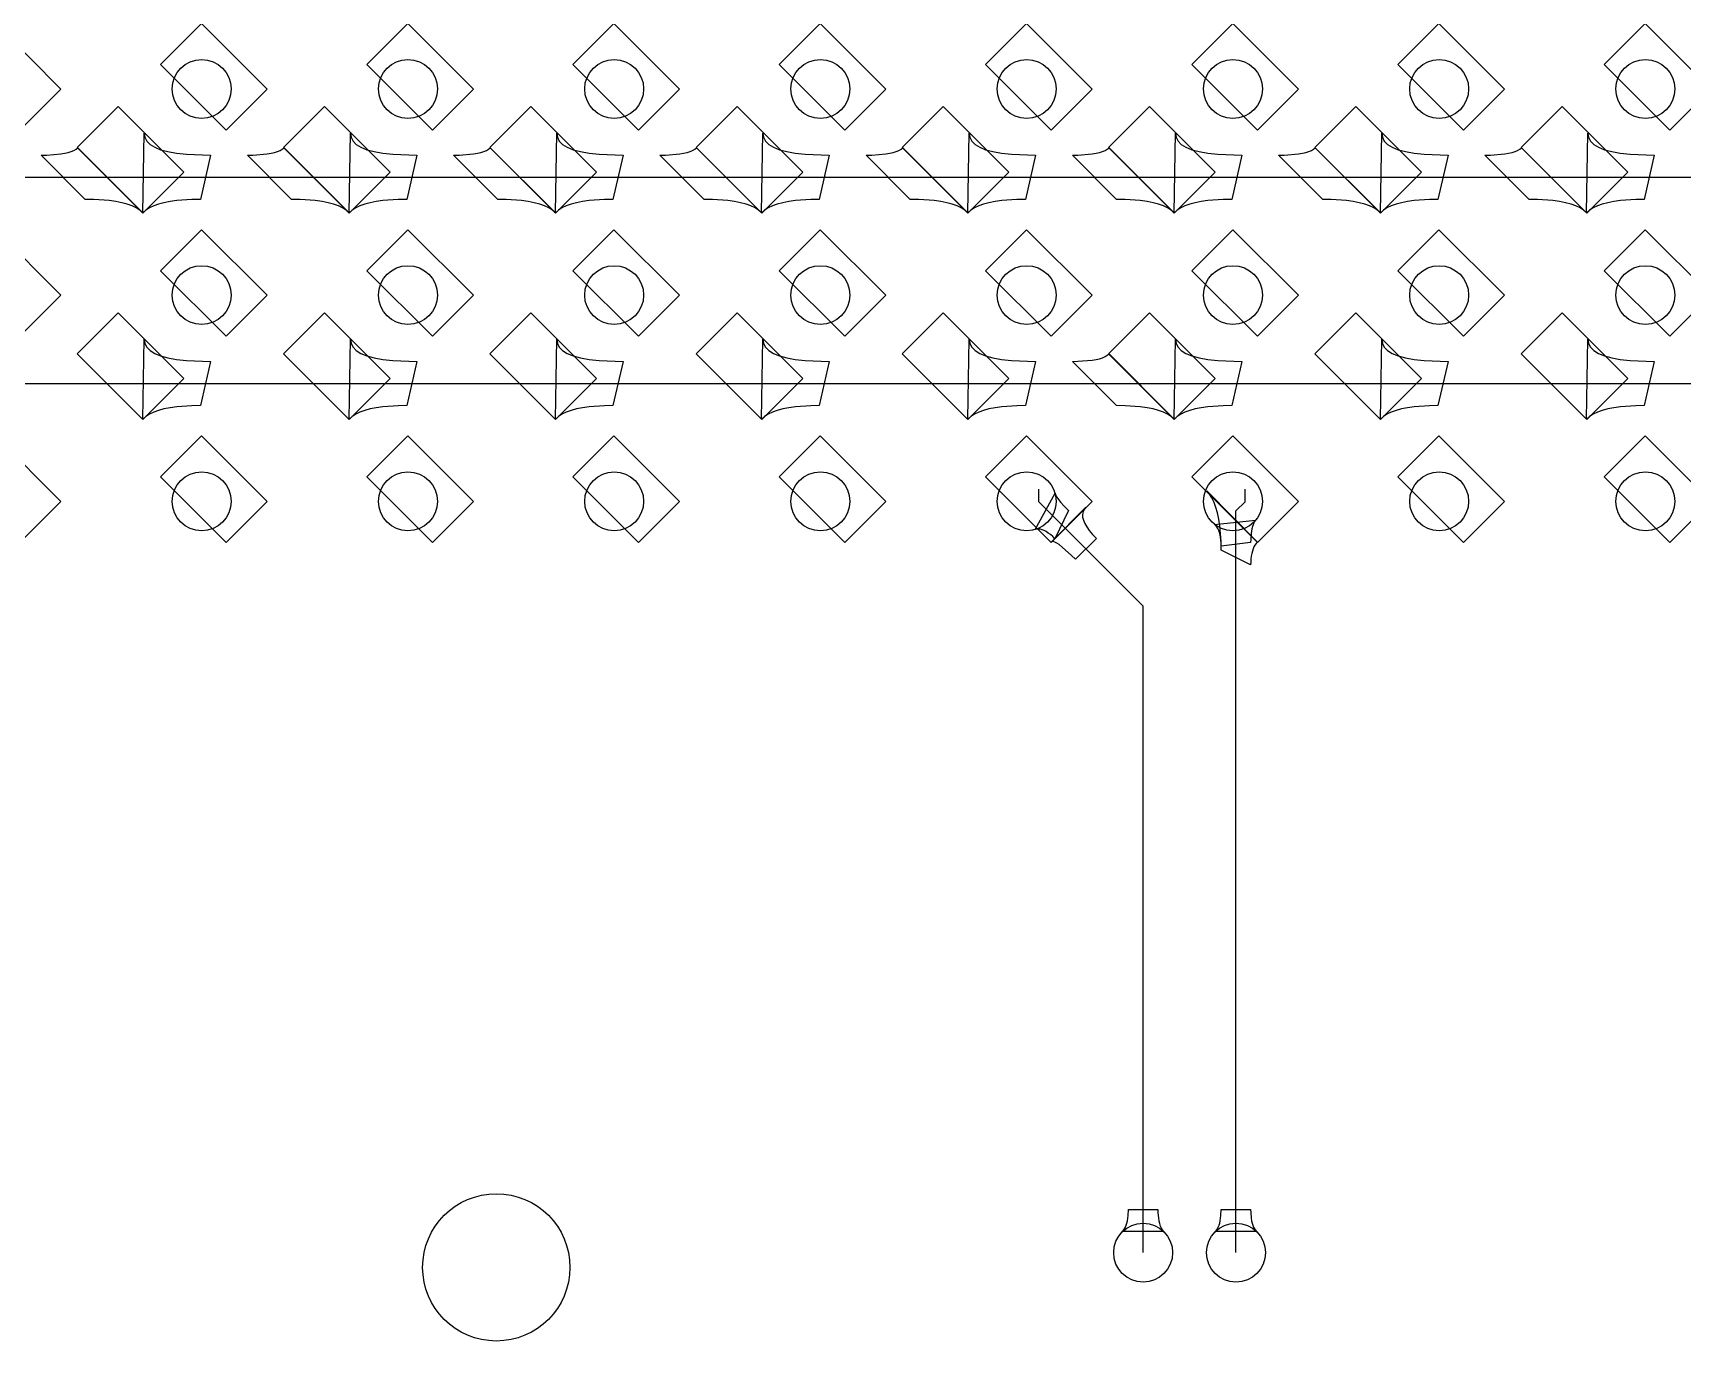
# Model space of a CAD drawing. Header units: inches. Extents: x 0.07 to 4.39, y 0.05 to 2.95.
# Drawn here: x 2.243 to 2.803, y 0.175 to 0.619 of the extents above; entities that cross this region are included whole.
import ezdxf

# ---------------------------------------------------------------- set-up
doc = ezdxf.new("R2010")
doc.units = ezdxf.units.IN
doc.header["$MEASUREMENT"] = 0
doc.layers.add('Top Layer', color=1, linetype='Continuous')

# ---------------------------------------------------------------- blocks, each defined once
blk = doc.blocks.new('0805_P_______________1099')
at = {"layer": 'Top Layer'}
for p, q in [((-0.03937, 0.01575), (-0.01969, 0.01575)), ((-0.03937, -0.01575), (-0.03937, 0.01575)), ((-0.01969, 0.01575), (-0.01969, -0.01575)), ((0.01969, 0.01575), (0.03937, 0.01575)), ((0.01969, -0.01575), (0.01969, 0.01575)), ((0.03937, 0.01575), (0.03937, -0.01575)), ((-0.01969, -0.01575), (-0.03937, -0.01575)), ((0.03937, -0.01575), (0.01969, -0.01575))]:
    blk.add_line(p, q, dxfattribs=at)
blk = doc.blocks.new('0805_P_______________1100')
at = {"layer": 'Top Layer'}
for p, q in [((-0.03937, 0.01575), (-0.01969, 0.01575)), ((-0.03937, -0.01575), (-0.03937, 0.01575)), ((-0.01969, 0.01575), (-0.01969, -0.01575)), ((0.01969, 0.01575), (0.03937, 0.01575)), ((0.01969, -0.01575), (0.01969, 0.01575)), ((0.03937, 0.01575), (0.03937, -0.01575)), ((-0.01969, -0.01575), (-0.03937, -0.01575)), ((0.03937, -0.01575), (0.01969, -0.01575))]:
    blk.add_line(p, q, dxfattribs=at)
blk = doc.blocks.new('0805_P_______________1101')
at = {"layer": 'Top Layer'}
for p, q in [((-0.03937, 0.01575), (-0.01969, 0.01575)), ((-0.03937, -0.01575), (-0.03937, 0.01575)), ((-0.01969, 0.01575), (-0.01969, -0.01575)), ((0.01969, 0.01575), (0.03937, 0.01575)), ((0.01969, -0.01575), (0.01969, 0.01575)), ((0.03937, 0.01575), (0.03937, -0.01575)), ((-0.01969, -0.01575), (-0.03937, -0.01575)), ((0.03937, -0.01575), (0.01969, -0.01575))]:
    blk.add_line(p, q, dxfattribs=at)
blk = doc.blocks.new('0805_P_______________1102')
at = {"layer": 'Top Layer'}
for p, q in [((-0.03937, 0.01575), (-0.01969, 0.01575)), ((-0.03937, -0.01575), (-0.03937, 0.01575)), ((-0.01969, 0.01575), (-0.01969, -0.01575)), ((0.01969, 0.01575), (0.03937, 0.01575)), ((0.01969, -0.01575), (0.01969, 0.01575)), ((0.03937, 0.01575), (0.03937, -0.01575)), ((-0.01969, -0.01575), (-0.03937, -0.01575)), ((0.03937, -0.01575), (0.01969, -0.01575))]:
    blk.add_line(p, q, dxfattribs=at)
blk = doc.blocks.new('0805_P_______________1103')
at = {"layer": 'Top Layer'}
for p, q in [((-0.03937, 0.01575), (-0.01969, 0.01575)), ((-0.03937, -0.01575), (-0.03937, 0.01575)), ((-0.01969, 0.01575), (-0.01969, -0.01575)), ((0.01969, 0.01575), (0.03937, 0.01575)), ((0.01969, -0.01575), (0.01969, 0.01575)), ((0.03937, 0.01575), (0.03937, -0.01575)), ((-0.01969, -0.01575), (-0.03937, -0.01575)), ((0.03937, -0.01575), (0.01969, -0.01575))]:
    blk.add_line(p, q, dxfattribs=at)
blk = doc.blocks.new('0805_P_______________1104')
at = {"layer": 'Top Layer'}
for p, q in [((-0.03937, 0.01575), (-0.01969, 0.01575)), ((-0.03937, -0.01575), (-0.03937, 0.01575)), ((-0.01969, 0.01575), (-0.01969, -0.01575)), ((0.01969, 0.01575), (0.03937, 0.01575)), ((0.01969, -0.01575), (0.01969, 0.01575)), ((0.03937, 0.01575), (0.03937, -0.01575)), ((-0.01969, -0.01575), (-0.03937, -0.01575)), ((0.03937, -0.01575), (0.01969, -0.01575))]:
    blk.add_line(p, q, dxfattribs=at)
blk = doc.blocks.new('0805_P_______________1105')
at = {"layer": 'Top Layer'}
for p, q in [((-0.03937, 0.01575), (-0.01969, 0.01575)), ((-0.03937, -0.01575), (-0.03937, 0.01575)), ((-0.01969, 0.01575), (-0.01969, -0.01575)), ((0.01969, 0.01575), (0.03937, 0.01575)), ((0.01969, -0.01575), (0.01969, 0.01575)), ((0.03937, 0.01575), (0.03937, -0.01575)), ((-0.01969, -0.01575), (-0.03937, -0.01575)), ((0.03937, -0.01575), (0.01969, -0.01575))]:
    blk.add_line(p, q, dxfattribs=at)
blk = doc.blocks.new('0805_P_______________1106')
at = {"layer": 'Top Layer'}
for p, q in [((-0.03937, 0.01575), (-0.01969, 0.01575)), ((-0.03937, -0.01575), (-0.03937, 0.01575)), ((-0.01969, 0.01575), (-0.01969, -0.01575)), ((0.01969, 0.01575), (0.03937, 0.01575)), ((0.01969, -0.01575), (0.01969, 0.01575)), ((0.03937, 0.01575), (0.03937, -0.01575)), ((-0.01969, -0.01575), (-0.03937, -0.01575)), ((0.03937, -0.01575), (0.01969, -0.01575))]:
    blk.add_line(p, q, dxfattribs=at)
blk = doc.blocks.new('0805_P_______________1107')
at = {"layer": 'Top Layer'}
for p, q in [((-0.03937, 0.01575), (-0.01969, 0.01575)), ((-0.03937, -0.01575), (-0.03937, 0.01575)), ((-0.01969, 0.01575), (-0.01969, -0.01575)), ((0.01969, 0.01575), (0.03937, 0.01575)), ((0.01969, -0.01575), (0.01969, 0.01575)), ((0.03937, 0.01575), (0.03937, -0.01575)), ((-0.01969, -0.01575), (-0.03937, -0.01575)), ((0.03937, -0.01575), (0.01969, -0.01575))]:
    blk.add_line(p, q, dxfattribs=at)
blk = doc.blocks.new('0805_P_______________1139')
at = {"layer": 'Top Layer'}
for p, q in [((-0.03937, 0.01575), (-0.01969, 0.01575)), ((-0.03937, -0.01575), (-0.03937, 0.01575)), ((-0.01969, 0.01575), (-0.01969, -0.01575)), ((0.01969, 0.01575), (0.03937, 0.01575)), ((0.01969, -0.01575), (0.01969, 0.01575)), ((0.03937, 0.01575), (0.03937, -0.01575)), ((-0.01969, -0.01575), (-0.03937, -0.01575)), ((0.03937, -0.01575), (0.01969, -0.01575))]:
    blk.add_line(p, q, dxfattribs=at)
blk = doc.blocks.new('0805_P_______________1140')
at = {"layer": 'Top Layer'}
for p, q in [((-0.03937, 0.01575), (-0.01969, 0.01575)), ((-0.03937, -0.01575), (-0.03937, 0.01575)), ((-0.01969, 0.01575), (-0.01969, -0.01575)), ((0.01969, 0.01575), (0.03937, 0.01575)), ((0.01969, -0.01575), (0.01969, 0.01575)), ((0.03937, 0.01575), (0.03937, -0.01575)), ((-0.01969, -0.01575), (-0.03937, -0.01575)), ((0.03937, -0.01575), (0.01969, -0.01575))]:
    blk.add_line(p, q, dxfattribs=at)
blk = doc.blocks.new('0805_P_______________1141')
at = {"layer": 'Top Layer'}
for p, q in [((-0.03937, 0.01575), (-0.01969, 0.01575)), ((-0.03937, -0.01575), (-0.03937, 0.01575)), ((-0.01969, 0.01575), (-0.01969, -0.01575)), ((0.01969, 0.01575), (0.03937, 0.01575)), ((0.01969, -0.01575), (0.01969, 0.01575)), ((0.03937, 0.01575), (0.03937, -0.01575)), ((-0.01969, -0.01575), (-0.03937, -0.01575)), ((0.03937, -0.01575), (0.01969, -0.01575))]:
    blk.add_line(p, q, dxfattribs=at)
blk = doc.blocks.new('0805_P_______________1142')
at = {"layer": 'Top Layer'}
for p, q in [((-0.03937, 0.01575), (-0.01969, 0.01575)), ((-0.03937, -0.01575), (-0.03937, 0.01575)), ((-0.01969, 0.01575), (-0.01969, -0.01575)), ((0.01969, 0.01575), (0.03937, 0.01575)), ((0.01969, -0.01575), (0.01969, 0.01575)), ((0.03937, 0.01575), (0.03937, -0.01575)), ((-0.01969, -0.01575), (-0.03937, -0.01575)), ((0.03937, -0.01575), (0.01969, -0.01575))]:
    blk.add_line(p, q, dxfattribs=at)
blk = doc.blocks.new('0805_P_______________1143')
at = {"layer": 'Top Layer'}
for p, q in [((-0.03937, 0.01575), (-0.01969, 0.01575)), ((-0.03937, -0.01575), (-0.03937, 0.01575)), ((-0.01969, 0.01575), (-0.01969, -0.01575)), ((0.01969, 0.01575), (0.03937, 0.01575)), ((0.01969, -0.01575), (0.01969, 0.01575)), ((0.03937, 0.01575), (0.03937, -0.01575)), ((-0.01969, -0.01575), (-0.03937, -0.01575)), ((0.03937, -0.01575), (0.01969, -0.01575))]:
    blk.add_line(p, q, dxfattribs=at)
blk = doc.blocks.new('0805_P_______________1144')
at = {"layer": 'Top Layer'}
for p, q in [((-0.03937, 0.01575), (-0.01969, 0.01575)), ((-0.03937, -0.01575), (-0.03937, 0.01575)), ((-0.01969, 0.01575), (-0.01969, -0.01575)), ((0.01969, 0.01575), (0.03937, 0.01575)), ((0.01969, -0.01575), (0.01969, 0.01575)), ((0.03937, 0.01575), (0.03937, -0.01575)), ((-0.01969, -0.01575), (-0.03937, -0.01575)), ((0.03937, -0.01575), (0.01969, -0.01575))]:
    blk.add_line(p, q, dxfattribs=at)
blk = doc.blocks.new('0805_P_______________1145')
at = {"layer": 'Top Layer'}
for p, q in [((-0.03937, 0.01575), (-0.01969, 0.01575)), ((-0.03937, -0.01575), (-0.03937, 0.01575)), ((-0.01969, 0.01575), (-0.01969, -0.01575)), ((0.01969, 0.01575), (0.03937, 0.01575)), ((0.01969, -0.01575), (0.01969, 0.01575)), ((0.03937, 0.01575), (0.03937, -0.01575)), ((-0.01969, -0.01575), (-0.03937, -0.01575)), ((0.03937, -0.01575), (0.01969, -0.01575))]:
    blk.add_line(p, q, dxfattribs=at)
blk = doc.blocks.new('0805_P_______________1146')
at = {"layer": 'Top Layer'}
for p, q in [((-0.03937, 0.01575), (-0.01969, 0.01575)), ((-0.03937, -0.01575), (-0.03937, 0.01575)), ((-0.01969, 0.01575), (-0.01969, -0.01575)), ((0.01969, 0.01575), (0.03937, 0.01575)), ((0.01969, -0.01575), (0.01969, 0.01575)), ((0.03937, 0.01575), (0.03937, -0.01575)), ((-0.01969, -0.01575), (-0.03937, -0.01575)), ((0.03937, -0.01575), (0.01969, -0.01575))]:
    blk.add_line(p, q, dxfattribs=at)
blk = doc.blocks.new('0805_P_______________1147')
at = {"layer": 'Top Layer'}
for p, q in [((-0.03937, 0.01575), (-0.01969, 0.01575)), ((-0.03937, -0.01575), (-0.03937, 0.01575)), ((-0.01969, 0.01575), (-0.01969, -0.01575)), ((0.01969, 0.01575), (0.03937, 0.01575)), ((0.01969, -0.01575), (0.01969, 0.01575)), ((0.03937, 0.01575), (0.03937, -0.01575)), ((-0.01969, -0.01575), (-0.03937, -0.01575)), ((0.03937, -0.01575), (0.01969, -0.01575))]:
    blk.add_line(p, q, dxfattribs=at)
blk = doc.blocks.new('0805_P_______________1179')
at = {"layer": 'Top Layer'}
for p, q in [((-0.03937, 0.01575), (-0.01969, 0.01575)), ((-0.03937, -0.01575), (-0.03937, 0.01575)), ((-0.01969, 0.01575), (-0.01969, -0.01575)), ((0.01969, 0.01575), (0.03937, 0.01575)), ((0.01969, -0.01575), (0.01969, 0.01575)), ((0.03937, 0.01575), (0.03937, -0.01575)), ((-0.01969, -0.01575), (-0.03937, -0.01575)), ((0.03937, -0.01575), (0.01969, -0.01575))]:
    blk.add_line(p, q, dxfattribs=at)
blk = doc.blocks.new('0805_P_______________1180')
at = {"layer": 'Top Layer'}
for p, q in [((-0.03937, 0.01575), (-0.01969, 0.01575)), ((-0.03937, -0.01575), (-0.03937, 0.01575)), ((-0.01969, 0.01575), (-0.01969, -0.01575)), ((0.01969, 0.01575), (0.03937, 0.01575)), ((0.01969, -0.01575), (0.01969, 0.01575)), ((0.03937, 0.01575), (0.03937, -0.01575)), ((-0.01969, -0.01575), (-0.03937, -0.01575)), ((0.03937, -0.01575), (0.01969, -0.01575))]:
    blk.add_line(p, q, dxfattribs=at)
blk = doc.blocks.new('0805_P_______________1181')
at = {"layer": 'Top Layer'}
for p, q in [((-0.03937, 0.01575), (-0.01969, 0.01575)), ((-0.03937, -0.01575), (-0.03937, 0.01575)), ((-0.01969, 0.01575), (-0.01969, -0.01575)), ((0.01969, 0.01575), (0.03937, 0.01575)), ((0.01969, -0.01575), (0.01969, 0.01575)), ((0.03937, 0.01575), (0.03937, -0.01575)), ((-0.01969, -0.01575), (-0.03937, -0.01575)), ((0.03937, -0.01575), (0.01969, -0.01575))]:
    blk.add_line(p, q, dxfattribs=at)
blk = doc.blocks.new('0805_P_______________1182')
at = {"layer": 'Top Layer'}
for p, q in [((-0.03937, 0.01575), (-0.01969, 0.01575)), ((-0.03937, -0.01575), (-0.03937, 0.01575)), ((-0.01969, 0.01575), (-0.01969, -0.01575)), ((0.01969, 0.01575), (0.03937, 0.01575)), ((0.01969, -0.01575), (0.01969, 0.01575)), ((0.03937, 0.01575), (0.03937, -0.01575)), ((-0.01969, -0.01575), (-0.03937, -0.01575)), ((0.03937, -0.01575), (0.01969, -0.01575))]:
    blk.add_line(p, q, dxfattribs=at)
blk = doc.blocks.new('0805_P_______________1183')
at = {"layer": 'Top Layer'}
for p, q in [((-0.03937, 0.01575), (-0.01969, 0.01575)), ((-0.03937, -0.01575), (-0.03937, 0.01575)), ((-0.01969, 0.01575), (-0.01969, -0.01575)), ((0.01969, 0.01575), (0.03937, 0.01575)), ((0.01969, -0.01575), (0.01969, 0.01575)), ((0.03937, 0.01575), (0.03937, -0.01575)), ((-0.01969, -0.01575), (-0.03937, -0.01575)), ((0.03937, -0.01575), (0.01969, -0.01575))]:
    blk.add_line(p, q, dxfattribs=at)
blk = doc.blocks.new('0805_P_______________1184')
at = {"layer": 'Top Layer'}
for p, q in [((-0.03937, 0.01575), (-0.01969, 0.01575)), ((-0.03937, -0.01575), (-0.03937, 0.01575)), ((-0.01969, 0.01575), (-0.01969, -0.01575)), ((0.01969, 0.01575), (0.03937, 0.01575)), ((0.01969, -0.01575), (0.01969, 0.01575)), ((0.03937, 0.01575), (0.03937, -0.01575)), ((-0.01969, -0.01575), (-0.03937, -0.01575)), ((0.03937, -0.01575), (0.01969, -0.01575))]:
    blk.add_line(p, q, dxfattribs=at)
blk = doc.blocks.new('0805_P_______________1185')
at = {"layer": 'Top Layer'}
for p, q in [((-0.03937, 0.01575), (-0.01969, 0.01575)), ((-0.03937, -0.01575), (-0.03937, 0.01575)), ((-0.01969, 0.01575), (-0.01969, -0.01575)), ((0.01969, 0.01575), (0.03937, 0.01575)), ((0.01969, -0.01575), (0.01969, 0.01575)), ((0.03937, 0.01575), (0.03937, -0.01575)), ((-0.01969, -0.01575), (-0.03937, -0.01575)), ((0.03937, -0.01575), (0.01969, -0.01575))]:
    blk.add_line(p, q, dxfattribs=at)
blk = doc.blocks.new('0805_P_______________1186')
at = {"layer": 'Top Layer'}
for p, q in [((-0.03937, 0.01575), (-0.01969, 0.01575)), ((-0.03937, -0.01575), (-0.03937, 0.01575)), ((-0.01969, 0.01575), (-0.01969, -0.01575)), ((0.01969, 0.01575), (0.03937, 0.01575)), ((0.01969, -0.01575), (0.01969, 0.01575)), ((0.03937, 0.01575), (0.03937, -0.01575)), ((-0.01969, -0.01575), (-0.03937, -0.01575)), ((0.03937, -0.01575), (0.01969, -0.01575))]:
    blk.add_line(p, q, dxfattribs=at)
blk = doc.blocks.new('0805_P_______________1187')
at = {"layer": 'Top Layer'}
for p, q in [((-0.03937, 0.01575), (-0.01969, 0.01575)), ((-0.03937, -0.01575), (-0.03937, 0.01575)), ((-0.01969, 0.01575), (-0.01969, -0.01575)), ((0.01969, 0.01575), (0.03937, 0.01575)), ((0.01969, -0.01575), (0.01969, 0.01575)), ((0.03937, 0.01575), (0.03937, -0.01575)), ((-0.01969, -0.01575), (-0.03937, -0.01575)), ((0.03937, -0.01575), (0.01969, -0.01575))]:
    blk.add_line(p, q, dxfattribs=at)

msp = doc.modelspace()

# ---------------------------------------------------------------- linework, layer by layer
at = {"layer": 'Top Layer'}
for p, q in [((2.28005, 0.55795), (2.28051, 0.585)), ((2.28051, 0.585), (2.28071, 0.58357)), ((2.28071, 0.58357), (2.28137, 0.5823)), ((2.35005, 0.55795), (2.35051, 0.585)), ((2.35051, 0.585), (2.35071, 0.58357)), ((2.35071, 0.58357), (2.35137, 0.5823)), ((2.42005, 0.55795), (2.42051, 0.585)), ((2.42051, 0.585), (2.42071, 0.58357)), ((2.42071, 0.58357), (2.42137, 0.5823)), ((2.49005, 0.55795), (2.49051, 0.585)), ((2.49051, 0.585), (2.49071, 0.58357)), ((2.49071, 0.58357), (2.49137, 0.5823)), ((2.56005, 0.55795), (2.56051, 0.585)), ((2.56051, 0.585), (2.56071, 0.58357)), ((2.56071, 0.58357), (2.56137, 0.5823)), ((2.63005, 0.55795), (2.63051, 0.585)), ((2.63051, 0.585), (2.63071, 0.58357)), ((2.63071, 0.58357), (2.63137, 0.5823)), ((2.70005, 0.55795), (2.70051, 0.585)), ((2.70051, 0.585), (2.70071, 0.58357)), ((2.70071, 0.58357), (2.70137, 0.5823)), ((2.77005, 0.55795), (2.77051, 0.585)), ((2.77051, 0.585), (2.77071, 0.58357)), ((2.77071, 0.58357), (2.77137, 0.5823)), ((2.24551, 0.5775), (2.24741, 0.57753)), ((2.26051, 0.5625), (2.24551, 0.5775)), ((2.24741, 0.57753), (2.25225, 0.57791)), ((2.25225, 0.57791), (2.25356, 0.57814)), ((2.25356, 0.57814), (2.25474, 0.57842)), ((2.25474, 0.57842), (2.25576, 0.57875)), ((2.25576, 0.57875), (2.25664, 0.57914)), ((2.25664, 0.57914), (2.25737, 0.57957)), ((2.25737, 0.57957), (2.25795, 0.58005)), ((2.25795, 0.58005), (2.28005, 0.55795)), ((2.28137, 0.5823), (2.28248, 0.58117)), ((2.28248, 0.58117), (2.28405, 0.5802)), ((2.28405, 0.5802), (2.28607, 0.57937)), ((2.28607, 0.57937), (2.28855, 0.5787)), ((2.28855, 0.5787), (2.29148, 0.57817)), ((2.29148, 0.57817), (2.29487, 0.5778)), ((2.29487, 0.5778), (2.30301, 0.5775)), ((2.30301, 0.5775), (2.2996, 0.5625)), ((2.31551, 0.5775), (2.31741, 0.57753)), ((2.33051, 0.5625), (2.31551, 0.5775)), ((2.31741, 0.57753), (2.32225, 0.57791)), ((2.32225, 0.57791), (2.32356, 0.57814)), ((2.32356, 0.57814), (2.32474, 0.57842)), ((2.32474, 0.57842), (2.32576, 0.57875)), ((2.32576, 0.57875), (2.32664, 0.57914)), ((2.32664, 0.57914), (2.32737, 0.57957)), ((2.32737, 0.57957), (2.32795, 0.58005)), ((2.32795, 0.58005), (2.35005, 0.55795)), ((2.35137, 0.5823), (2.35248, 0.58117)), ((2.35248, 0.58117), (2.35405, 0.5802)), ((2.35405, 0.5802), (2.35607, 0.57937)), ((2.35607, 0.57937), (2.35855, 0.5787)), ((2.35855, 0.5787), (2.36148, 0.57817)), ((2.36148, 0.57817), (2.36487, 0.5778)), ((2.36487, 0.5778), (2.37301, 0.5775)), ((2.37301, 0.5775), (2.3696, 0.5625)), ((2.38551, 0.5775), (2.38741, 0.57753)), ((2.40051, 0.5625), (2.38551, 0.5775)), ((2.38741, 0.57753), (2.39225, 0.57791)), ((2.39225, 0.57791), (2.39356, 0.57814)), ((2.39356, 0.57814), (2.39474, 0.57842)), ((2.39474, 0.57842), (2.39576, 0.57875)), ((2.39576, 0.57875), (2.39664, 0.57914)), ((2.39664, 0.57914), (2.39737, 0.57957)), ((2.39737, 0.57957), (2.39795, 0.58005)), ((2.39795, 0.58005), (2.42005, 0.55795)), ((2.42137, 0.5823), (2.42248, 0.58117)), ((2.42248, 0.58117), (2.42405, 0.5802)), ((2.42405, 0.5802), (2.42607, 0.57937)), ((2.42607, 0.57937), (2.42855, 0.5787)), ((2.42855, 0.5787), (2.43148, 0.57817)), ((2.43148, 0.57817), (2.43487, 0.5778)), ((2.43487, 0.5778), (2.44301, 0.5775)), ((2.44301, 0.5775), (2.4396, 0.5625)), ((2.45551, 0.5775), (2.45741, 0.57753)), ((2.47051, 0.5625), (2.45551, 0.5775)), ((2.45741, 0.57753), (2.46225, 0.57791)), ((2.46225, 0.57791), (2.46356, 0.57814)), ((2.46356, 0.57814), (2.46474, 0.57842)), ((2.46474, 0.57842), (2.46576, 0.57875)), ((2.46576, 0.57875), (2.46664, 0.57914)), ((2.46664, 0.57914), (2.46737, 0.57957)), ((2.46737, 0.57957), (2.46795, 0.58005)), ((2.46795, 0.58005), (2.49005, 0.55795)), ((2.49137, 0.5823), (2.49248, 0.58117)), ((2.49248, 0.58117), (2.49405, 0.5802)), ((2.49405, 0.5802), (2.49607, 0.57937)), ((2.49607, 0.57937), (2.49855, 0.5787)), ((2.49855, 0.5787), (2.50148, 0.57817)), ((2.50148, 0.57817), (2.50487, 0.5778)), ((2.50487, 0.5778), (2.51301, 0.5775)), ((2.51301, 0.5775), (2.5096, 0.5625)), ((2.52551, 0.5775), (2.52741, 0.57753)), ((2.54051, 0.5625), (2.52551, 0.5775)), ((2.52741, 0.57753), (2.53225, 0.57791)), ((2.53225, 0.57791), (2.53356, 0.57814)), ((2.53356, 0.57814), (2.53474, 0.57842)), ((2.53474, 0.57842), (2.53576, 0.57875)), ((2.53576, 0.57875), (2.53664, 0.57914)), ((2.53664, 0.57914), (2.53737, 0.57957)), ((2.53737, 0.57957), (2.53795, 0.58005)), ((2.53795, 0.58005), (2.56005, 0.55795)), ((2.56137, 0.5823), (2.56248, 0.58117)), ((2.56248, 0.58117), (2.56405, 0.5802)), ((2.56405, 0.5802), (2.56607, 0.57937)), ((2.56607, 0.57937), (2.56855, 0.5787)), ((2.56855, 0.5787), (2.57148, 0.57817)), ((2.57148, 0.57817), (2.57487, 0.5778)), ((2.57487, 0.5778), (2.58301, 0.5775)), ((2.58301, 0.5775), (2.5796, 0.5625)), ((2.59551, 0.5775), (2.59741, 0.57753)), ((2.61051, 0.5625), (2.59551, 0.5775)), ((2.59741, 0.57753), (2.60225, 0.57791)), ((2.60225, 0.57791), (2.60356, 0.57814)), ((2.60356, 0.57814), (2.60474, 0.57842)), ((2.60474, 0.57842), (2.60576, 0.57875)), ((2.60576, 0.57875), (2.60664, 0.57914)), ((2.60664, 0.57914), (2.60737, 0.57957)), ((2.60737, 0.57957), (2.60795, 0.58005)), ((2.60795, 0.58005), (2.63005, 0.55795)), ((2.63137, 0.5823), (2.63248, 0.58117)), ((2.63248, 0.58117), (2.63405, 0.5802)), ((2.63405, 0.5802), (2.63607, 0.57937)), ((2.63607, 0.57937), (2.63855, 0.5787)), ((2.63855, 0.5787), (2.64148, 0.57817)), ((2.64148, 0.57817), (2.64487, 0.5778)), ((2.64487, 0.5778), (2.65301, 0.5775)), ((2.65301, 0.5775), (2.6496, 0.5625)), ((2.66551, 0.5775), (2.66741, 0.57753)), ((2.68051, 0.5625), (2.66551, 0.5775)), ((2.66741, 0.57753), (2.67225, 0.57791)), ((2.67225, 0.57791), (2.67356, 0.57814)), ((2.67356, 0.57814), (2.67474, 0.57842)), ((2.67474, 0.57842), (2.67576, 0.57875)), ((2.67576, 0.57875), (2.67664, 0.57914)), ((2.67664, 0.57914), (2.67737, 0.57957)), ((2.67737, 0.57957), (2.67795, 0.58005)), ((2.67795, 0.58005), (2.70005, 0.55795)), ((2.70137, 0.5823), (2.70248, 0.58117)), ((2.70248, 0.58117), (2.70405, 0.5802)), ((2.70405, 0.5802), (2.70607, 0.57937)), ((2.70607, 0.57937), (2.70855, 0.5787)), ((2.70855, 0.5787), (2.71148, 0.57817)), ((2.71148, 0.57817), (2.71487, 0.5778)), ((2.71487, 0.5778), (2.72301, 0.5775)), ((2.72301, 0.5775), (2.7196, 0.5625)), ((2.73551, 0.5775), (2.73741, 0.57753)), ((2.75051, 0.5625), (2.73551, 0.5775)), ((2.73741, 0.57753), (2.74225, 0.57791)), ((2.74225, 0.57791), (2.74356, 0.57814)), ((2.74356, 0.57814), (2.74474, 0.57842)), ((2.74474, 0.57842), (2.74576, 0.57875)), ((2.74576, 0.57875), (2.74664, 0.57914)), ((2.74664, 0.57914), (2.74737, 0.57957)), ((2.74737, 0.57957), (2.74795, 0.58005)), ((2.74795, 0.58005), (2.77005, 0.55795)), ((2.77137, 0.5823), (2.77248, 0.58117)), ((2.77248, 0.58117), (2.77405, 0.5802)), ((2.77405, 0.5802), (2.77607, 0.57937)), ((2.77607, 0.57937), (2.77855, 0.5787)), ((2.77855, 0.5787), (2.78148, 0.57817)), ((2.78148, 0.57817), (2.78487, 0.5778)), ((2.78487, 0.5778), (2.79301, 0.5775)), ((2.79301, 0.5775), (2.7896, 0.5625)), ((2.13588, 0.57), (2.34588, 0.57)), ((2.34588, 0.57), (2.55588, 0.57)), ((2.55588, 0.57), (2.90588, 0.57)), ((2.2634, 0.56245), (2.26051, 0.5625)), ((2.26857, 0.56209), (2.2634, 0.56245)), ((2.27084, 0.56177), (2.26857, 0.56209)), ((2.2729, 0.56136), (2.27084, 0.56177)), ((2.27475, 0.56086), (2.2729, 0.56136)), ((2.27639, 0.56027), (2.27475, 0.56086)), ((2.27782, 0.55959), (2.27639, 0.56027)), ((2.28372, 0.56027), (2.28229, 0.55959)), ((2.28536, 0.56086), (2.28372, 0.56027)), ((2.28721, 0.56136), (2.28536, 0.56086)), ((2.28927, 0.56177), (2.28721, 0.56136)), ((2.29154, 0.56209), (2.28927, 0.56177)), ((2.29671, 0.56245), (2.29154, 0.56209)), ((2.2996, 0.5625), (2.29671, 0.56245)), ((2.3334, 0.56245), (2.33051, 0.5625)), ((2.33857, 0.56209), (2.3334, 0.56245)), ((2.34084, 0.56177), (2.33857, 0.56209)), ((2.3429, 0.56136), (2.34084, 0.56177)), ((2.34475, 0.56086), (2.3429, 0.56136)), ((2.34639, 0.56027), (2.34475, 0.56086)), ((2.34782, 0.55959), (2.34639, 0.56027)), ((2.35372, 0.56027), (2.35229, 0.55959)), ((2.35536, 0.56086), (2.35372, 0.56027)), ((2.35721, 0.56136), (2.35536, 0.56086)), ((2.35927, 0.56177), (2.35721, 0.56136)), ((2.36154, 0.56209), (2.35927, 0.56177)), ((2.36671, 0.56245), (2.36154, 0.56209)), ((2.3696, 0.5625), (2.36671, 0.56245)), ((2.4034, 0.56245), (2.40051, 0.5625)), ((2.40857, 0.56209), (2.4034, 0.56245)), ((2.41084, 0.56177), (2.40857, 0.56209)), ((2.4129, 0.56136), (2.41084, 0.56177)), ((2.41475, 0.56086), (2.4129, 0.56136)), ((2.41639, 0.56027), (2.41475, 0.56086)), ((2.41782, 0.55959), (2.41639, 0.56027)), ((2.42372, 0.56027), (2.42229, 0.55959)), ((2.42536, 0.56086), (2.42372, 0.56027)), ((2.42721, 0.56136), (2.42536, 0.56086)), ((2.42927, 0.56177), (2.42721, 0.56136)), ((2.43154, 0.56209), (2.42927, 0.56177)), ((2.43671, 0.56245), (2.43154, 0.56209)), ((2.4396, 0.5625), (2.43671, 0.56245)), ((2.4734, 0.56245), (2.47051, 0.5625)), ((2.47857, 0.56209), (2.4734, 0.56245)), ((2.48084, 0.56177), (2.47857, 0.56209)), ((2.4829, 0.56136), (2.48084, 0.56177)), ((2.48475, 0.56086), (2.4829, 0.56136)), ((2.48639, 0.56027), (2.48475, 0.56086)), ((2.48782, 0.55959), (2.48639, 0.56027)), ((2.49372, 0.56027), (2.49229, 0.55959)), ((2.49536, 0.56086), (2.49372, 0.56027)), ((2.49721, 0.56136), (2.49536, 0.56086)), ((2.49927, 0.56177), (2.49721, 0.56136)), ((2.50154, 0.56209), (2.49927, 0.56177)), ((2.50671, 0.56245), (2.50154, 0.56209)), ((2.5096, 0.5625), (2.50671, 0.56245)), ((2.5434, 0.56245), (2.54051, 0.5625)), ((2.54857, 0.56209), (2.5434, 0.56245)), ((2.55084, 0.56177), (2.54857, 0.56209)), ((2.5529, 0.56136), (2.55084, 0.56177)), ((2.55475, 0.56086), (2.5529, 0.56136)), ((2.55639, 0.56027), (2.55475, 0.56086)), ((2.55782, 0.55959), (2.55639, 0.56027)), ((2.56372, 0.56027), (2.56229, 0.55959)), ((2.56536, 0.56086), (2.56372, 0.56027)), ((2.56721, 0.56136), (2.56536, 0.56086)), ((2.56927, 0.56177), (2.56721, 0.56136)), ((2.57154, 0.56209), (2.56927, 0.56177)), ((2.57671, 0.56245), (2.57154, 0.56209)), ((2.5796, 0.5625), (2.57671, 0.56245)), ((2.6134, 0.56245), (2.61051, 0.5625)), ((2.61857, 0.56209), (2.6134, 0.56245)), ((2.62084, 0.56177), (2.61857, 0.56209)), ((2.6229, 0.56136), (2.62084, 0.56177)), ((2.62475, 0.56086), (2.6229, 0.56136)), ((2.62639, 0.56027), (2.62475, 0.56086)), ((2.62782, 0.55959), (2.62639, 0.56027)), ((2.63372, 0.56027), (2.63229, 0.55959)), ((2.63536, 0.56086), (2.63372, 0.56027)), ((2.63721, 0.56136), (2.63536, 0.56086)), ((2.63927, 0.56177), (2.63721, 0.56136)), ((2.64154, 0.56209), (2.63927, 0.56177)), ((2.64671, 0.56245), (2.64154, 0.56209)), ((2.6496, 0.5625), (2.64671, 0.56245)), ((2.6834, 0.56245), (2.68051, 0.5625)), ((2.68857, 0.56209), (2.6834, 0.56245)), ((2.69084, 0.56177), (2.68857, 0.56209)), ((2.6929, 0.56136), (2.69084, 0.56177)), ((2.69475, 0.56086), (2.6929, 0.56136)), ((2.69639, 0.56027), (2.69475, 0.56086)), ((2.69782, 0.55959), (2.69639, 0.56027)), ((2.70372, 0.56027), (2.70229, 0.55959)), ((2.70536, 0.56086), (2.70372, 0.56027)), ((2.70721, 0.56136), (2.70536, 0.56086)), ((2.70927, 0.56177), (2.70721, 0.56136)), ((2.71154, 0.56209), (2.70927, 0.56177)), ((2.71671, 0.56245), (2.71154, 0.56209)), ((2.7196, 0.5625), (2.71671, 0.56245)), ((2.7534, 0.56245), (2.75051, 0.5625)), ((2.75857, 0.56209), (2.7534, 0.56245)), ((2.76084, 0.56177), (2.75857, 0.56209)), ((2.7629, 0.56136), (2.76084, 0.56177)), ((2.76475, 0.56086), (2.7629, 0.56136)), ((2.76639, 0.56027), (2.76475, 0.56086)), ((2.76782, 0.55959), (2.76639, 0.56027)), ((2.77372, 0.56027), (2.77229, 0.55959)), ((2.77536, 0.56086), (2.77372, 0.56027)), ((2.77721, 0.56136), (2.77536, 0.56086)), ((2.77927, 0.56177), (2.77721, 0.56136)), ((2.78154, 0.56209), (2.77927, 0.56177)), ((2.78671, 0.56245), (2.78154, 0.56209)), ((2.7896, 0.5625), (2.78671, 0.56245)), ((2.27904, 0.55882), (2.27782, 0.55959)), ((2.28005, 0.55795), (2.27904, 0.55882)), ((2.28107, 0.55882), (2.28005, 0.55795)), ((2.28229, 0.55959), (2.28107, 0.55882)), ((2.34904, 0.55882), (2.34782, 0.55959)), ((2.35005, 0.55795), (2.34904, 0.55882)), ((2.35107, 0.55882), (2.35005, 0.55795)), ((2.35229, 0.55959), (2.35107, 0.55882)), ((2.41904, 0.55882), (2.41782, 0.55959)), ((2.42005, 0.55795), (2.41904, 0.55882)), ((2.42107, 0.55882), (2.42005, 0.55795)), ((2.42229, 0.55959), (2.42107, 0.55882)), ((2.48904, 0.55882), (2.48782, 0.55959)), ((2.49005, 0.55795), (2.48904, 0.55882)), ((2.49107, 0.55882), (2.49005, 0.55795)), ((2.49229, 0.55959), (2.49107, 0.55882)), ((2.55904, 0.55882), (2.55782, 0.55959)), ((2.56005, 0.55795), (2.55904, 0.55882)), ((2.56107, 0.55882), (2.56005, 0.55795)), ((2.56229, 0.55959), (2.56107, 0.55882)), ((2.62904, 0.55882), (2.62782, 0.55959)), ((2.63005, 0.55795), (2.62904, 0.55882)), ((2.63107, 0.55882), (2.63005, 0.55795)), ((2.63229, 0.55959), (2.63107, 0.55882)), ((2.69904, 0.55882), (2.69782, 0.55959)), ((2.70005, 0.55795), (2.69904, 0.55882)), ((2.70107, 0.55882), (2.70005, 0.55795)), ((2.70229, 0.55959), (2.70107, 0.55882)), ((2.76904, 0.55882), (2.76782, 0.55959)), ((2.77005, 0.55795), (2.76904, 0.55882)), ((2.77107, 0.55882), (2.77005, 0.55795)), ((2.77229, 0.55959), (2.77107, 0.55882)), ((2.28005, 0.48795), (2.28051, 0.515)), ((2.28051, 0.515), (2.28071, 0.51358)), ((2.28071, 0.51358), (2.28137, 0.5123)), ((2.28137, 0.5123), (2.28248, 0.51118)), ((2.28248, 0.51118), (2.28405, 0.5102)), ((2.28405, 0.5102), (2.28607, 0.50938)), ((2.35005, 0.48795), (2.35051, 0.515)), ((2.35051, 0.515), (2.35071, 0.51358)), ((2.35071, 0.51358), (2.35137, 0.5123)), ((2.35137, 0.5123), (2.35248, 0.51118)), ((2.35248, 0.51118), (2.35405, 0.5102)), ((2.35405, 0.5102), (2.35607, 0.50938)), ((2.42005, 0.48795), (2.42051, 0.515)), ((2.42051, 0.515), (2.42071, 0.51358)), ((2.42071, 0.51358), (2.42137, 0.5123)), ((2.42137, 0.5123), (2.42248, 0.51118)), ((2.42248, 0.51118), (2.42405, 0.5102)), ((2.42405, 0.5102), (2.42607, 0.50938)), ((2.49005, 0.48795), (2.49051, 0.515)), ((2.49051, 0.515), (2.49071, 0.51358)), ((2.49071, 0.51358), (2.49137, 0.5123)), ((2.49137, 0.5123), (2.49248, 0.51118)), ((2.49248, 0.51118), (2.49405, 0.5102)), ((2.49405, 0.5102), (2.49607, 0.50938)), ((2.56005, 0.48795), (2.56051, 0.515)), ((2.56051, 0.515), (2.56071, 0.51358)), ((2.56071, 0.51358), (2.56137, 0.5123)), ((2.56137, 0.5123), (2.56248, 0.51118)), ((2.56248, 0.51118), (2.56405, 0.5102)), ((2.56405, 0.5102), (2.56607, 0.50938)), ((2.60737, 0.50957), (2.60795, 0.51006)), ((2.60795, 0.51006), (2.63005, 0.48795)), ((2.63005, 0.48795), (2.63051, 0.515)), ((2.63051, 0.515), (2.63071, 0.51358)), ((2.63071, 0.51358), (2.63137, 0.5123)), ((2.63137, 0.5123), (2.63248, 0.51118)), ((2.63248, 0.51118), (2.63405, 0.5102)), ((2.63405, 0.5102), (2.63607, 0.50938)), ((2.70005, 0.48795), (2.70051, 0.515)), ((2.70051, 0.515), (2.70071, 0.51358)), ((2.70071, 0.51358), (2.70137, 0.5123)), ((2.70137, 0.5123), (2.70248, 0.51118)), ((2.70248, 0.51118), (2.70405, 0.5102)), ((2.70405, 0.5102), (2.70607, 0.50938)), ((2.77005, 0.48795), (2.77051, 0.515)), ((2.77051, 0.515), (2.77071, 0.51358)), ((2.77071, 0.51358), (2.77137, 0.5123)), ((2.77137, 0.5123), (2.77248, 0.51118)), ((2.77248, 0.51118), (2.77405, 0.5102)), ((2.77405, 0.5102), (2.77607, 0.50938)), ((2.28607, 0.50938), (2.28855, 0.5087)), ((2.28855, 0.5087), (2.29148, 0.50818)), ((2.29148, 0.50818), (2.29487, 0.5078)), ((2.29487, 0.5078), (2.30301, 0.5075)), ((2.30301, 0.5075), (2.2996, 0.4925)), ((2.35607, 0.50938), (2.35855, 0.5087)), ((2.35855, 0.5087), (2.36148, 0.50818)), ((2.36148, 0.50818), (2.36487, 0.5078)), ((2.36487, 0.5078), (2.37301, 0.5075)), ((2.37301, 0.5075), (2.3696, 0.4925)), ((2.42607, 0.50938), (2.42855, 0.5087)), ((2.42855, 0.5087), (2.43148, 0.50818)), ((2.43148, 0.50818), (2.43487, 0.5078)), ((2.43487, 0.5078), (2.44301, 0.5075)), ((2.44301, 0.5075), (2.4396, 0.4925)), ((2.49607, 0.50938), (2.49855, 0.5087)), ((2.49855, 0.5087), (2.50148, 0.50818)), ((2.50148, 0.50818), (2.50487, 0.5078)), ((2.50487, 0.5078), (2.51301, 0.5075)), ((2.51301, 0.5075), (2.5096, 0.4925)), ((2.56607, 0.50938), (2.56855, 0.5087)), ((2.56855, 0.5087), (2.57148, 0.50818)), ((2.57148, 0.50818), (2.57487, 0.5078)), ((2.57487, 0.5078), (2.58301, 0.5075)), ((2.58301, 0.5075), (2.5796, 0.4925)), ((2.59551, 0.5075), (2.59741, 0.50753)), ((2.61051, 0.4925), (2.59551, 0.5075)), ((2.59741, 0.50753), (2.60225, 0.50791)), ((2.60225, 0.50791), (2.60356, 0.50814)), ((2.60356, 0.50814), (2.60474, 0.50842)), ((2.60474, 0.50842), (2.60576, 0.50875)), ((2.60576, 0.50875), (2.60664, 0.50914)), ((2.60664, 0.50914), (2.60737, 0.50957)), ((2.63607, 0.50938), (2.63855, 0.5087)), ((2.63855, 0.5087), (2.64148, 0.50818)), ((2.64148, 0.50818), (2.64487, 0.5078)), ((2.64487, 0.5078), (2.65301, 0.5075)), ((2.65301, 0.5075), (2.6496, 0.4925)), ((2.70607, 0.50938), (2.70855, 0.5087)), ((2.70855, 0.5087), (2.71148, 0.50818)), ((2.71148, 0.50818), (2.71487, 0.5078)), ((2.71487, 0.5078), (2.72301, 0.5075)), ((2.72301, 0.5075), (2.7196, 0.4925)), ((2.77607, 0.50938), (2.77855, 0.5087)), ((2.77855, 0.5087), (2.78148, 0.50818)), ((2.78148, 0.50818), (2.78487, 0.5078)), ((2.78487, 0.5078), (2.79301, 0.5075)), ((2.79301, 0.5075), (2.7896, 0.4925)), ((2.20588, 0.5), (2.34588, 0.5)), ((2.34588, 0.5), (2.48588, 0.5)), ((2.48588, 0.5), (2.62588, 0.5)), ((2.62588, 0.5), (2.69588, 0.5)), ((2.69588, 0.5), (2.77006, 0.5)), ((2.77006, 0.5), (2.84005, 0.5)), ((2.28107, 0.48882), (2.28005, 0.48795)), ((2.28229, 0.48959), (2.28107, 0.48882)), ((2.28372, 0.49027), (2.28229, 0.48959)), ((2.28536, 0.49086), (2.28372, 0.49027)), ((2.28721, 0.49136), (2.28536, 0.49086)), ((2.28927, 0.49177), (2.28721, 0.49136)), ((2.29154, 0.49209), (2.28927, 0.49177)), ((2.29671, 0.49245), (2.29154, 0.49209)), ((2.2996, 0.4925), (2.29671, 0.49245)), ((2.35107, 0.48882), (2.35005, 0.48795)), ((2.35229, 0.48959), (2.35107, 0.48882)), ((2.35372, 0.49027), (2.35229, 0.48959)), ((2.35536, 0.49086), (2.35372, 0.49027)), ((2.35721, 0.49136), (2.35536, 0.49086)), ((2.35927, 0.49177), (2.35721, 0.49136)), ((2.36154, 0.49209), (2.35927, 0.49177)), ((2.36671, 0.49245), (2.36154, 0.49209)), ((2.3696, 0.4925), (2.36671, 0.49245)), ((2.42107, 0.48882), (2.42005, 0.48795)), ((2.42229, 0.48959), (2.42107, 0.48882)), ((2.42372, 0.49027), (2.42229, 0.48959)), ((2.42536, 0.49086), (2.42372, 0.49027)), ((2.42721, 0.49136), (2.42536, 0.49086)), ((2.42927, 0.49177), (2.42721, 0.49136)), ((2.43154, 0.49209), (2.42927, 0.49177)), ((2.43671, 0.49245), (2.43154, 0.49209)), ((2.4396, 0.4925), (2.43671, 0.49245)), ((2.49107, 0.48882), (2.49005, 0.48795)), ((2.49229, 0.48959), (2.49107, 0.48882)), ((2.49372, 0.49027), (2.49229, 0.48959)), ((2.49536, 0.49086), (2.49372, 0.49027)), ((2.49721, 0.49136), (2.49536, 0.49086)), ((2.49927, 0.49177), (2.49721, 0.49136)), ((2.50154, 0.49209), (2.49927, 0.49177)), ((2.50671, 0.49245), (2.50154, 0.49209)), ((2.5096, 0.4925), (2.50671, 0.49245)), ((2.56107, 0.48882), (2.56005, 0.48795)), ((2.56229, 0.48959), (2.56107, 0.48882)), ((2.56372, 0.49027), (2.56229, 0.48959)), ((2.56536, 0.49086), (2.56372, 0.49027)), ((2.56721, 0.49136), (2.56536, 0.49086)), ((2.56927, 0.49177), (2.56721, 0.49136)), ((2.57154, 0.49209), (2.56927, 0.49177)), ((2.57671, 0.49245), (2.57154, 0.49209)), ((2.5796, 0.4925), (2.57671, 0.49245)), ((2.6134, 0.49245), (2.61051, 0.4925)), ((2.61857, 0.49209), (2.6134, 0.49245)), ((2.62084, 0.49177), (2.61857, 0.49209)), ((2.6229, 0.49136), (2.62084, 0.49177)), ((2.62475, 0.49086), (2.6229, 0.49136)), ((2.62639, 0.49027), (2.62475, 0.49086)), ((2.62782, 0.48959), (2.62639, 0.49027)), ((2.62904, 0.48882), (2.62782, 0.48959)), ((2.63005, 0.48795), (2.62904, 0.48882)), ((2.63107, 0.48882), (2.63005, 0.48795)), ((2.63229, 0.48959), (2.63107, 0.48882)), ((2.63372, 0.49027), (2.63229, 0.48959)), ((2.63536, 0.49086), (2.63372, 0.49027)), ((2.63721, 0.49136), (2.63536, 0.49086)), ((2.63927, 0.49177), (2.63721, 0.49136)), ((2.64154, 0.49209), (2.63927, 0.49177)), ((2.64671, 0.49245), (2.64154, 0.49209)), ((2.6496, 0.4925), (2.64671, 0.49245)), ((2.70107, 0.48882), (2.70005, 0.48795)), ((2.70229, 0.48959), (2.70107, 0.48882)), ((2.70372, 0.49027), (2.70229, 0.48959)), ((2.70536, 0.49086), (2.70372, 0.49027)), ((2.70721, 0.49136), (2.70536, 0.49086)), ((2.70927, 0.49177), (2.70721, 0.49136)), ((2.71154, 0.49209), (2.70927, 0.49177)), ((2.71671, 0.49245), (2.71154, 0.49209)), ((2.7196, 0.4925), (2.71671, 0.49245)), ((2.77107, 0.48882), (2.77005, 0.48795)), ((2.77229, 0.48959), (2.77107, 0.48882)), ((2.77372, 0.49027), (2.77229, 0.48959)), ((2.77536, 0.49086), (2.77372, 0.49027)), ((2.77721, 0.49136), (2.77536, 0.49086)), ((2.77927, 0.49177), (2.77721, 0.49136)), ((2.78154, 0.49209), (2.77927, 0.49177)), ((2.78671, 0.49245), (2.78154, 0.49209)), ((2.7896, 0.4925), (2.78671, 0.49245)), ((2.58292, 0.45044), (2.58962, 0.46273)), ((2.58412, 0.45988), (2.58412, 0.46412)), ((2.58412, 0.45988), (2.61953, 0.42447)), ((2.58962, 0.46273), (2.58976, 0.46235)), ((2.58976, 0.46235), (2.58996, 0.46193)), ((2.58996, 0.46193), (2.59024, 0.46145)), ((2.59024, 0.46145), (2.59059, 0.46094)), ((2.59059, 0.46094), (2.5915, 0.45977)), ((2.5915, 0.45977), (2.5927, 0.45842)), ((2.64204, 0.46246), (2.64111, 0.46355)), ((2.64111, 0.46355), (2.6583, 0.4462)), ((2.64288, 0.46116), (2.64204, 0.46246)), ((2.64362, 0.45966), (2.64288, 0.46116)), ((2.64425, 0.45796), (2.64362, 0.45966)), ((2.65102, 0.45678), (2.65412, 0.45988)), ((2.65412, 0.45988), (2.65412, 0.46412)), ((2.5883, 0.4462), (2.60012, 0.45802)), ((2.59418, 0.45689), (2.58961, 0.44732)), ((2.5927, 0.45842), (2.59418, 0.45689)), ((2.59913, 0.45646), (2.59895, 0.45558)), ((2.59895, 0.45558), (2.59899, 0.45463)), ((2.59899, 0.45463), (2.59924, 0.4536)), ((2.59952, 0.45728), (2.59913, 0.45646)), ((2.59924, 0.4536), (2.5997, 0.4525)), ((2.60012, 0.45802), (2.59952, 0.45728)), ((2.64377, 0.45218), (2.65769, 0.45361)), ((2.64479, 0.45605), (2.64425, 0.45796)), ((2.64524, 0.45394), (2.64479, 0.45605)), ((2.64558, 0.45163), (2.64524, 0.45394)), ((2.65102, 0.205), (2.65102, 0.45678)), ((2.65769, 0.45361), (2.65738, 0.45317)), ((2.58348, 0.45056), (2.58292, 0.45044)), ((2.58407, 0.45058), (2.58348, 0.45056)), ((2.58467, 0.45051), (2.58407, 0.45058)), ((2.5853, 0.45034), (2.58467, 0.45051)), ((2.58596, 0.45008), (2.5853, 0.45034)), ((2.58664, 0.44972), (2.58596, 0.45008)), ((2.58735, 0.44926), (2.58664, 0.44972)), ((2.58808, 0.44871), (2.58735, 0.44926)), ((2.58883, 0.44806), (2.58808, 0.44871)), ((2.58961, 0.44732), (2.58883, 0.44806)), ((2.5997, 0.4525), (2.60037, 0.45134)), ((2.60037, 0.45134), (2.60125, 0.4501)), ((2.60125, 0.4501), (2.60235, 0.44879)), ((2.60235, 0.44879), (2.60366, 0.44741)), ((2.6442, 0.45178), (2.64377, 0.45218)), ((2.64458, 0.45131), (2.6442, 0.45178)), ((2.64492, 0.45076), (2.64458, 0.45131)), ((2.64521, 0.45014), (2.64492, 0.45076)), ((2.64546, 0.44944), (2.64521, 0.45014)), ((2.64566, 0.44867), (2.64546, 0.44944)), ((2.64597, 0.44639), (2.64558, 0.45163)), ((2.64582, 0.44782), (2.64566, 0.44867)), ((2.65617, 0.44905), (2.65604, 0.4471)), ((2.65629, 0.44991), (2.65617, 0.44905)), ((2.65644, 0.45071), (2.65629, 0.44991)), ((2.65663, 0.45143), (2.65644, 0.45071)), ((2.65684, 0.45208), (2.65663, 0.45143)), ((2.65709, 0.45266), (2.65684, 0.45208)), ((2.65738, 0.45317), (2.65709, 0.45266)), ((2.5886, 0.44636), (2.5883, 0.4462)), ((2.58902, 0.44635), (2.5886, 0.44636)), ((2.58955, 0.44618), (2.58902, 0.44635)), ((2.59021, 0.44584), (2.58955, 0.44618)), ((2.59098, 0.44534), (2.59021, 0.44584)), ((2.59523, 0.44167), (2.59098, 0.44534)), ((2.60366, 0.44741), (2.59659, 0.44034)), ((2.646, 0.4459), (2.64582, 0.44782)), ((2.64602, 0.44347), (2.64597, 0.44639)), ((2.64602, 0.44482), (2.646, 0.4459)), ((2.65602, 0.44602), (2.64602, 0.44482)), ((2.65602, 0.43847), (2.64602, 0.44347)), ((2.65604, 0.4471), (2.65602, 0.44602)), ((2.65659, 0.44313), (2.65639, 0.44232)), ((2.65684, 0.44387), (2.65659, 0.44313)), ((2.65714, 0.44455), (2.65684, 0.44387)), ((2.65748, 0.44516), (2.65714, 0.44455)), ((2.65786, 0.44571), (2.65748, 0.44516)), ((2.6583, 0.4462), (2.65786, 0.44571)), ((2.59659, 0.44034), (2.59523, 0.44167)), ((2.65605, 0.43953), (2.65602, 0.43847)), ((2.65611, 0.44052), (2.65605, 0.43953)), ((2.65623, 0.44145), (2.65611, 0.44052)), ((2.65639, 0.44232), (2.65623, 0.44145)), ((2.61953, 0.205), (2.61953, 0.42447)), ((2.61445, 0.21758), (2.61453, 0.21966)), ((2.61453, 0.21966), (2.62453, 0.21966)), ((2.62453, 0.21966), (2.62455, 0.21858)), ((2.62455, 0.21858), (2.62471, 0.21665)), ((2.64594, 0.21758), (2.64602, 0.21966)), ((2.64602, 0.21966), (2.65602, 0.21966)), ((2.65602, 0.21966), (2.65604, 0.21858)), ((2.65604, 0.21858), (2.6562, 0.21665)), ((2.61291, 0.21257), (2.61325, 0.21307)), ((2.61325, 0.21307), (2.61355, 0.21364)), ((2.61355, 0.21364), (2.61381, 0.21429)), ((2.61381, 0.21429), (2.61403, 0.215)), ((2.61403, 0.215), (2.61421, 0.21579)), ((2.61421, 0.21579), (2.61435, 0.21665)), ((2.61435, 0.21665), (2.61445, 0.21758)), ((2.62471, 0.21665), (2.62485, 0.21579)), ((2.62485, 0.21579), (2.62503, 0.215)), ((2.62503, 0.215), (2.62525, 0.21429)), ((2.62525, 0.21429), (2.62551, 0.21364)), ((2.62551, 0.21364), (2.62581, 0.21307)), ((2.62581, 0.21307), (2.62615, 0.21257)), ((2.6444, 0.21257), (2.64474, 0.21307)), ((2.64474, 0.21307), (2.64504, 0.21364)), ((2.64504, 0.21364), (2.6453, 0.21429)), ((2.6453, 0.21429), (2.64552, 0.215)), ((2.64552, 0.215), (2.6457, 0.21579)), ((2.6457, 0.21579), (2.64584, 0.21665)), ((2.64584, 0.21665), (2.64594, 0.21758)), ((2.6562, 0.21665), (2.65634, 0.21579)), ((2.65634, 0.21579), (2.65652, 0.215)), ((2.65652, 0.215), (2.65674, 0.21429)), ((2.65674, 0.21429), (2.657, 0.21364)), ((2.657, 0.21364), (2.6573, 0.21307)), ((2.6573, 0.21307), (2.65764, 0.21257)), ((2.61253, 0.21214), (2.61291, 0.21257)), ((2.62653, 0.21214), (2.61253, 0.21214)), ((2.62615, 0.21257), (2.62653, 0.21214)), ((2.64402, 0.21214), (2.6444, 0.21257)), ((2.65802, 0.21214), (2.64402, 0.21214)), ((2.65764, 0.21257), (2.65802, 0.21214))]:
    msp.add_line(p, q, dxfattribs=at)
for centre, radius in [((2.3, 0.6), 0.01), ((2.37, 0.6), 0.01), ((2.44, 0.6), 0.01), ((2.51, 0.6), 0.01), ((2.58, 0.6), 0.01), ((2.65, 0.6), 0.01), ((2.72, 0.6), 0.01), ((2.79, 0.6), 0.01), ((2.3, 0.53), 0.01), ((2.37, 0.53), 0.01), ((2.44, 0.53), 0.01), ((2.51, 0.53), 0.01), ((2.58, 0.53), 0.01), ((2.65, 0.53), 0.01), ((2.72, 0.53), 0.01), ((2.79, 0.53), 0.01), ((2.3, 0.46), 0.01), ((2.37, 0.46), 0.01), ((2.44, 0.46), 0.01), ((2.51, 0.46), 0.01), ((2.58, 0.46), 0.01), ((2.65, 0.46), 0.01), ((2.72, 0.46), 0.01), ((2.79, 0.46), 0.01), ((2.4, 0.2), 0.025), ((2.61953, 0.205), 0.01), ((2.65102, 0.205), 0.01)]:
    msp.add_circle(centre, radius, dxfattribs=at)

# ---------------------------------------------------------------- block references
at = {"rotation": 45}
for name, p in [('0805_P_______________1107', (2.255, 0.625)), ('0805_P_______________1106', (2.325, 0.625)), ('0805_P_______________1105', (2.395, 0.625)), ('0805_P_______________1104', (2.465, 0.625)), ('0805_P_______________1103', (2.535, 0.625)), ('0805_P_______________1102', (2.605, 0.625)), ('0805_P_______________1101', (2.675, 0.625)), ('0805_P_______________1100', (2.745, 0.625)), ('0805_P_______________1099', (2.815, 0.625)), ('0805_P_______________1147', (2.255, 0.555)), ('0805_P_______________1146', (2.325, 0.555)), ('0805_P_______________1145', (2.395, 0.555)), ('0805_P_______________1144', (2.465, 0.555)), ('0805_P_______________1143', (2.535, 0.555)), ('0805_P_______________1142', (2.605, 0.555)), ('0805_P_______________1141', (2.675, 0.555)), ('0805_P_______________1140', (2.745, 0.555)), ('0805_P_______________1139', (2.815, 0.555)), ('0805_P_______________1187', (2.255, 0.485)), ('0805_P_______________1186', (2.325, 0.485)), ('0805_P_______________1185', (2.395, 0.485)), ('0805_P_______________1184', (2.465, 0.485)), ('0805_P_______________1183', (2.535, 0.485)), ('0805_P_______________1182', (2.605, 0.485)), ('0805_P_______________1181', (2.675, 0.485)), ('0805_P_______________1180', (2.745, 0.485)), ('0805_P_______________1179', (2.815, 0.485))]:
    msp.add_blockref(name, p, dxfattribs=at)

doc.saveas('drawing.dxf')
